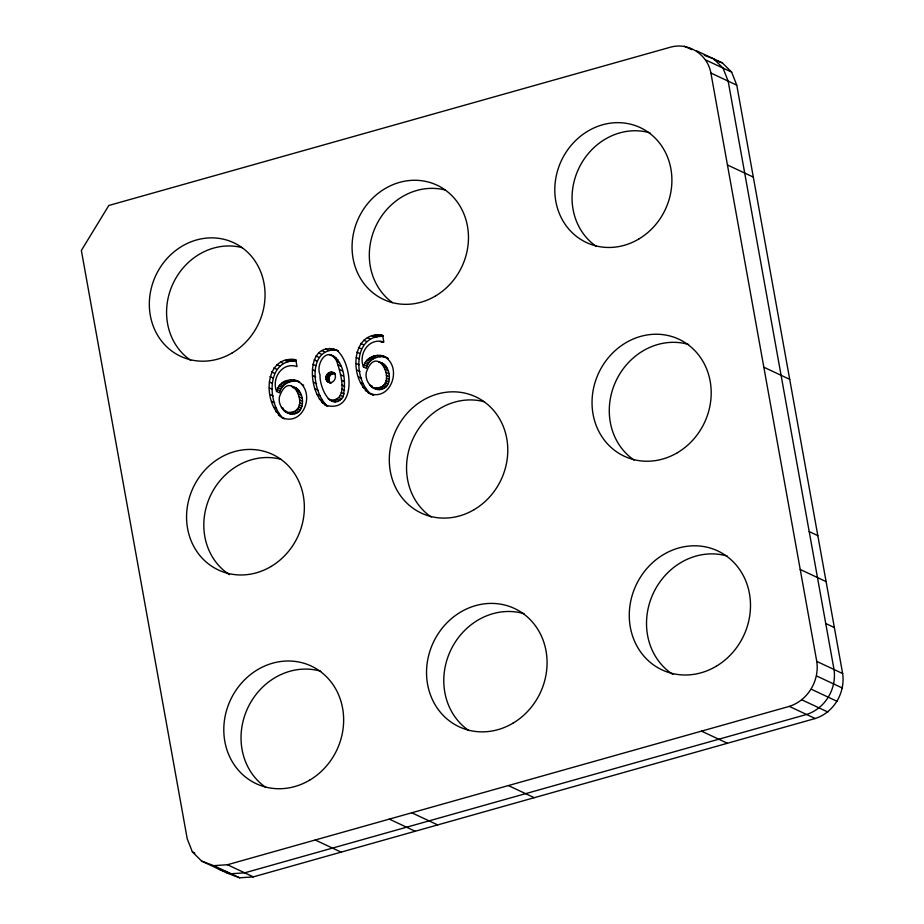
<?xml version="1.0" encoding="UTF-8"?>
<svg xmlns="http://www.w3.org/2000/svg" width="924" height="924" viewBox="0 0 924 924"><rect width="100%" height="100%" fill="white"/><g stroke="black" fill="none" stroke-linecap="round" stroke-linejoin="round"><path stroke-width="1.39" d="M201.651 861.099L213.779 865.661L227.443 864.737L789.304 706.386C808.003 700.38 819.623 680.688 816.77 661.411L710.903 73.031C707.599 54.701 688.854 42.123 670.685 47.124L108.824 205.475L81.358 250.462L187.226 838.83L192.365 851.882L201.651 861.099L227.512 873.238L239.639 877.8L253.315 876.876L815.176 718.526C833.875 712.519 845.495 692.815 842.642 673.538L736.774 85.17L731.635 72.118L722.349 62.901L696.488 50.762M330.214 400.046C349.63 401.305 340.101 371.46 336.74 361.272C328.332 344.352 315.061 363.502 320.051 374.948C319.207 385.828 330.422 413.271 343.162 396.708C345.865 383.102 345.276 362.173 331.254 355.07M333.298 348.718L336.174 350.069C307.057 348.417 311.931 392.943 327.697 406.317C306.803 396.431 304.481 336.671 338.392 351.016M332.513 372.522C338.889 374.878 333.714 385.412 327.962 381.889C322.06 377.535 330.03 368.26 335.377 373.862L331.612 372.291M330.838 383.229C326.657 380.445 329.464 372.869 334.488 373.631M278.447 415.084L284.303 418.757C262.243 406.595 262.728 354.412 295.772 359.725L296.997 366.585C282.513 361.527 271.206 378.112 276.611 391.476L279.487 392.827C281.15 383.991 291.43 379.036 299.63 382.005C291.268 376.715 278.459 381.462 276.611 391.476M281.323 416.435C267.14 399.711 267.325 359.736 296.003 360.822L293.127 359.482M373.435 395.137C348.637 385.585 348.822 329.637 382.617 335.25L383.853 342.111C369.357 337.052 358.05 353.638 363.455 367.001L366.331 368.353C368.052 358.87 380.122 353.661 388.265 358.524M371.148 394.282C353.257 379.568 353.003 335.227 382.848 336.348L379.972 334.996M285.839 412.069C314.841 416.805 291.268 363.12 279.51 396.65C277.073 407.184 289.039 419.242 298.787 411.757C305.463 404.885 302.957 389.859 293.37 386.763M372.684 387.595C401.686 392.33 378.112 338.646 366.354 372.176C363.917 382.698 375.883 394.767 385.631 387.283C392.307 380.411 389.801 365.384 380.214 362.289M363.455 367.001C365.303 356.987 378.112 352.24 386.475 357.53M292.4 387.491L296.246 388.115M368.272 392.931C390.956 403.072 403.43 366.181 383.599 356.179M334.13 356.421L329.048 354.597M383.09 363.64L378.401 361.734M281.427 417.405C304.112 427.546 316.586 390.656 296.754 380.653M704.296 55.301L713.732 58.859L723.007 68.076L728.158 81.116L834.014 669.496C836.867 688.773 825.248 708.477 806.548 714.483L244.698 872.834L231.023 873.758L218.896 869.195M714.264 59.852L722.349 62.901M324.821 404.966C356.987 415.038 352.98 362.878 336.625 350.15L338.542 351.051M684.361 46.2L691.753 49.665M705.763 59.991L731.635 72.118M710.903 73.031L736.774 85.17M727.454 164.969L753.314 177.096M763.836 367.221L789.708 379.348M809.205 531.6L817.832 535.643M381.3 335.089L383.206 335.989M378.632 334.973L381.508 336.324M377.281 335.019L380.157 336.371M375.929 335.146L378.805 336.486M374.59 335.331L377.466 336.683M373.273 335.597L376.149 336.937M371.956 335.92L374.832 337.272M381.335 341.557L383.252 342.446M380.053 341.406L381.97 342.307M367.475 337.676L370.339 339.016M363.721 340.171L366.597 341.522M360.707 343.428L363.582 344.779M386.29 357.669L388.207 358.57M380.596 355.417L383.472 356.768M377.281 355.394L380.145 356.745M358.431 347.436L361.307 348.787M373.631 356.098L376.507 357.449M371.771 356.756L374.647 358.108M370.062 357.623L372.938 358.974M381.82 363.328L384.696 364.68M356.918 352.136L359.794 353.488M383.194 364.864L386.07 366.204M368.514 358.708L371.39 360.06M384.338 366.863L387.214 368.214M367.128 360.014L369.993 361.365M385.262 369.346L388.126 370.697M365.904 361.503L368.78 362.855M356.202 357.484L359.078 358.835M385.943 372.314L388.819 373.666M364.888 363.167L367.764 364.506M329.614 348.336L332.49 349.676M800.23 569.473L826.102 581.612M364.068 364.992L366.943 366.343M386.336 375.352L389.212 376.703M325.583 348.995L328.459 350.346M356.271 363.49L359.147 364.83M386.359 378.089L389.235 379.441M386.013 380.515L388.889 381.866M321.714 350.566L324.578 351.905M333.275 356.341L336.14 357.692M335.089 358.408L337.965 359.759M385.296 382.64L388.161 383.991M357.138 370.131L360.002 371.483M318.514 352.887L321.39 354.227M336.74 361.272L339.605 362.624M384.211 384.453L387.075 385.805M338.207 364.957L341.083 366.308M382.755 385.932L385.631 387.283M315.996 355.959L318.872 357.311M380.942 387.087L383.818 388.427M358.639 376.957L361.515 378.309M339.501 369.461L342.377 370.813M378.759 387.907L381.635 389.258M369.508 384.938L372.384 386.29M376.576 388.299L379.441 389.651M314.16 359.806L317.036 361.157M370.998 386.498L375.56 388.946M374.543 388.196L377.419 389.547M360.499 382.651L363.375 383.991M340.621 374.786L343.485 376.137M362.716 387.202L365.592 388.542M330.688 372.257L333.564 373.608M313.017 364.379L315.881 365.731M329.718 372.43L332.594 373.781M328.817 372.788L331.693 374.128M365.292 390.609L368.168 391.961M328.02 373.296L330.896 374.647M341.43 380.18L344.306 381.531M371.714 394.213L373.631 395.114M327.327 373.977L330.191 375.329M294.456 359.563L296.361 360.464M326.726 374.821L329.602 376.172M291.788 359.459L294.664 360.799M326.276 375.768L329.152 377.108M312.555 369.669L315.431 371.021M290.436 359.494L293.312 360.845M325.999 376.726L328.875 378.078M289.085 359.621L291.961 360.961M341.799 384.938L344.675 386.29M287.745 359.806L290.621 361.157M325.906 377.708L328.782 379.059M286.428 360.071L289.304 361.411M325.999 378.701L328.875 380.053M285.112 360.406L287.988 361.746M326.264 379.706L329.14 381.058M326.68 380.572L329.556 381.924M327.246 381.3L330.122 382.64M327.962 381.889L330.688 383.194M341.73 389.05L344.606 390.402M312.786 375.664L315.662 377.015M280.63 362.15L283.495 363.49M341.233 392.527L344.109 393.867M276.877 364.645L279.753 365.996M313.71 382.374L316.586 383.714M340.298 395.368L343.162 396.708M825.744 623.527L834.372 627.569M338.9 397.597L341.776 398.937M273.862 367.902L276.738 369.253M315.165 388.912L318.041 390.263M337.075 399.214L339.951 400.566M293.751 379.891L296.627 381.242M301.755 384.326L303.673 385.227M334.8 400.219L337.676 401.57M290.425 379.868L293.301 381.219M271.587 371.91L274.463 373.261M332.409 400.531L335.285 401.871M328.205 398.775L333.09 401.397M317.013 394.444L319.889 395.795M286.787 380.572L289.662 381.924M284.927 381.231L287.803 382.582M283.218 382.097L286.094 383.448M319.23 398.972L322.106 400.323M291.557 386.209L294.433 387.56M294.975 387.803L297.851 389.154M270.074 376.611L272.95 377.962M296.35 389.339L299.226 390.679M281.67 383.183L284.546 384.534M321.841 402.483L324.717 403.834M297.493 391.337L300.369 392.688M280.272 384.488L283.148 385.839M298.417 393.832L301.282 395.172M279.06 385.978L281.935 387.329M269.358 381.959L272.233 383.31M299.099 396.789L301.975 398.14M278.043 387.641L280.919 388.992M299.492 399.826L302.367 401.178M277.223 389.478L280.099 390.817M269.427 387.964L272.303 389.304M299.515 402.564L302.391 403.915M299.168 405.001L302.044 406.341M298.452 407.114L301.316 408.466M270.293 394.606L273.158 395.957M297.355 408.928L300.231 410.279M295.911 410.406L298.787 411.757M294.098 411.561L296.974 412.913M271.795 401.432L274.671 402.783M281.45 407.438L283.368 408.339M291.915 412.381L294.791 413.733M282.663 409.424L284.58 410.314M289.72 412.774L292.596 414.125M284.142 410.984L288.715 413.421M287.699 412.67L290.575 414.021M816.77 661.411L842.642 673.538M273.654 407.126L276.53 408.477M275.872 411.677L278.748 413.016M816.597 675.952L842.469 688.08M811.364 689.258L837.236 701.397M801.974 699.895L827.846 712.023M789.304 706.386L815.176 718.526M701.512 731.127L727.384 743.266M508.373 785.562L534.245 797.701M411.804 812.785L437.676 824.913M389.327 819.114L415.199 831.254M315.234 839.997L341.106 852.136M227.443 864.737L253.315 876.876M192.365 851.882L194.825 853.037M213.779 865.661L239.639 877.8M225.664 871.39L227.512 873.238M285.539 410.764L287.017 412.323M431.231 517.001A64.183 58.096 -64.9 0 1 412.913 438.958A64.183 58.096 -64.9 0 1 484.061 401.686M596.442 246.477A63.444 57.415 -64.9 0 1 578.667 168.665A63.444 57.415 -64.9 0 1 649.976 132.86M392.457 302.622A63.075 57.08 -64.9 0 1 375.895 226.034A63.075 57.08 -64.9 0 1 445.483 190.09M229.487 574.682A63.814 57.762 -64.9 0 1 209.84 497.02A63.814 57.762 -64.9 0 1 280.884 459.274M672.938 674.462A65.685 59.448 -64.9 0 1 653.037 593.832A65.685 59.448 -64.9 0 1 727.188 556.063M468.895 730.607A65.304 59.113 -64.9 0 1 450.589 650.508A65.304 59.113 -64.9 0 1 524 613.651M266.008 787.537A64.934 58.766 -64.9 0 1 247.805 707.888A64.934 58.766 -64.9 0 1 320.801 671.24M634.107 460.083A64.564 58.431 -64.9 0 1 616.008 380.896A64.564 58.431 -64.9 0 1 688.588 344.467M190.69 360.325A62.693 56.745 -64.9 0 1 172.8 284.084A62.693 56.745 -64.9 0 1 242.296 247.678M474.197 509.609A64.183 58.096 -64.9 0 0 481.947 400.254A64.183 58.096 -64.9 0 0 389.466 455.035A64.183 58.096 -64.9 0 0 474.197 509.609M638.715 239.073A63.444 57.415 -64.9 0 0 646.373 130.989A63.444 57.415 -64.9 0 0 554.966 185.135A63.444 57.415 -64.9 0 0 638.715 239.073M435.481 295.992A63.075 57.08 -64.9 0 0 443.093 188.542A63.075 57.08 -64.9 0 0 352.229 242.365A63.075 57.08 -64.9 0 0 435.481 295.992M270.975 566.528A63.814 57.762 -64.9 0 0 278.667 457.807A63.814 57.762 -64.9 0 0 186.729 512.266A63.814 57.762 -64.9 0 0 270.975 566.528M716.146 666.308A65.685 59.448 -64.9 0 0 724.069 554.412A65.685 59.448 -64.9 0 0 629.44 610.464A65.685 59.448 -64.9 0 0 716.146 666.308M512.912 723.226A65.304 59.113 -64.9 0 0 520.789 611.965A65.304 59.113 -64.9 0 0 426.703 667.706A65.304 59.113 -64.9 0 0 512.912 723.226M309.679 780.145A64.934 58.766 -64.9 0 0 317.521 669.519A64.934 58.766 -64.9 0 0 223.966 724.936A64.934 58.766 -64.9 0 0 309.679 780.145M677.431 452.691A64.564 58.431 -64.9 0 0 685.215 342.7A64.564 58.431 -64.9 0 0 592.203 397.805A64.564 58.431 -64.9 0 0 677.431 452.691M232.259 352.899A62.693 56.745 -64.9 0 0 239.824 246.096A62.693 56.745 -64.9 0 0 149.492 299.607A62.693 56.745 -64.9 0 0 232.259 352.899"/></g></svg>
